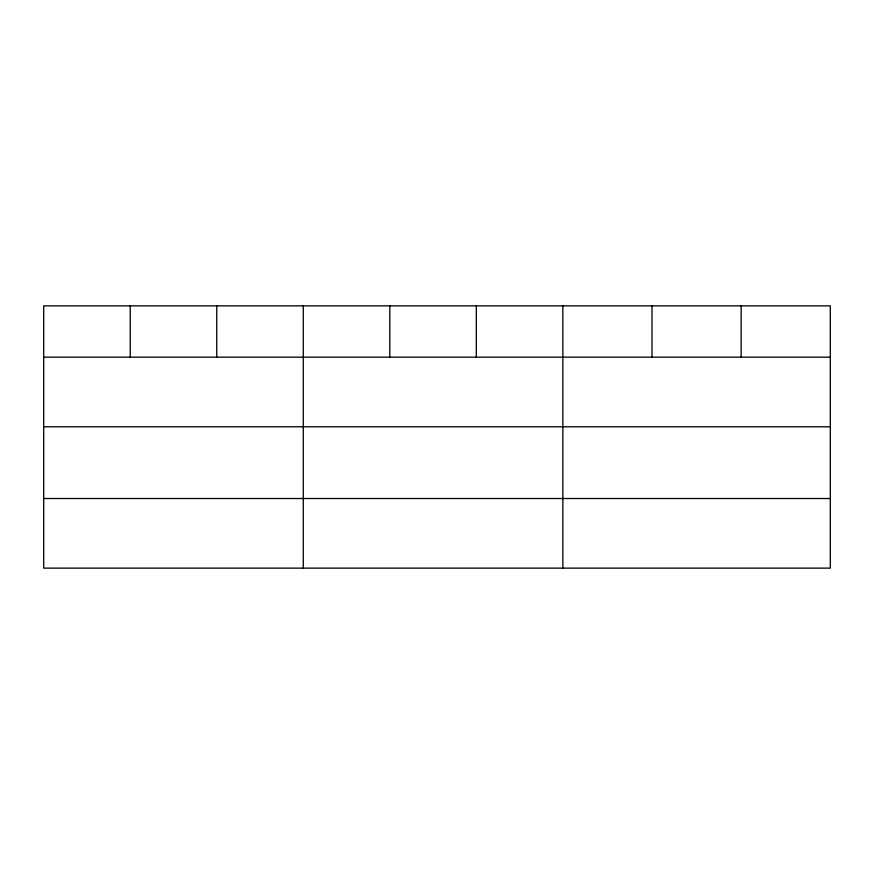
<?xml version="1.0" encoding="UTF-8"?>
<svg xmlns="http://www.w3.org/2000/svg" width="874" height="874" viewBox="0 0 874 874"><rect width="100%" height="100%" fill="white"/><g stroke="black" fill="none" stroke-linecap="round" stroke-linejoin="round"><path stroke-width="1.31" d="M830.3 426.785L830.3 305.867L43.7 305.867L43.7 568.133L830.3 568.133L830.3 426.785L43.7 426.785M43.7 357.171L830.3 357.171M43.7 498.519L830.3 498.519M741.152 305.867L741.152 357.171M652.004 305.867L652.004 357.171M562.856 305.867L562.856 568.133M476.33 305.867L476.33 357.171M389.804 305.867L389.804 357.171M303.278 305.867L303.278 568.133M216.752 305.867L216.752 357.171M130.226 305.867L130.226 357.171"/></g></svg>
